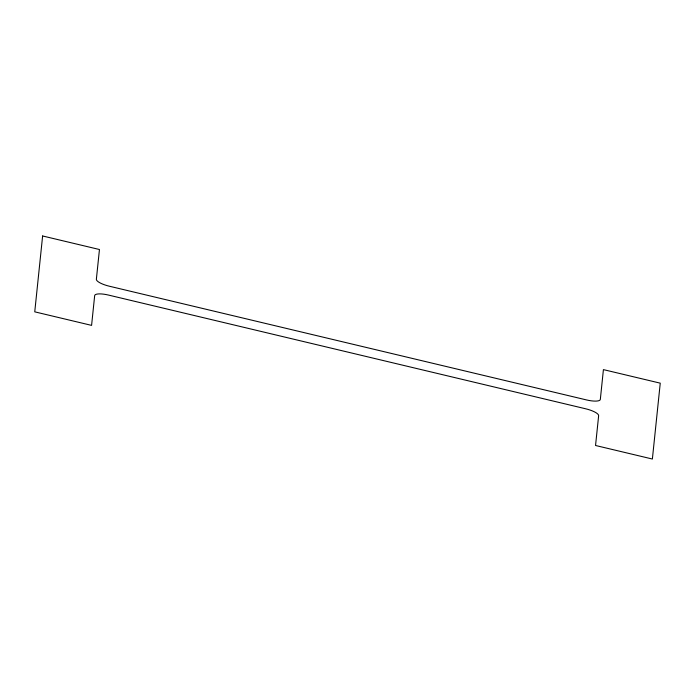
<?xml version="1.0" encoding="UTF-8"?>
<svg xmlns="http://www.w3.org/2000/svg" width="695" height="695" viewBox="0 0 695 695"><rect width="100%" height="100%" fill="white"/><g stroke="black" fill="none" stroke-linecap="round" stroke-linejoin="round"><path stroke-width="1.04" d="M42.621 235.97L34.75 311.838L91.584 325.382L94.668 295.618A13.787 3.736 14 0 1 108.463 295.062L585.616 408.773A13.787 3.736 14 0 1 598.638 415.714L595.545 445.486L652.379 459.03L660.25 383.162L603.416 369.618L600.332 399.382A13.787 3.736 14 0 1 586.537 399.938L109.384 286.227A13.787 3.736 14 0 1 96.362 279.286L99.455 249.514L42.621 235.97"/></g></svg>
